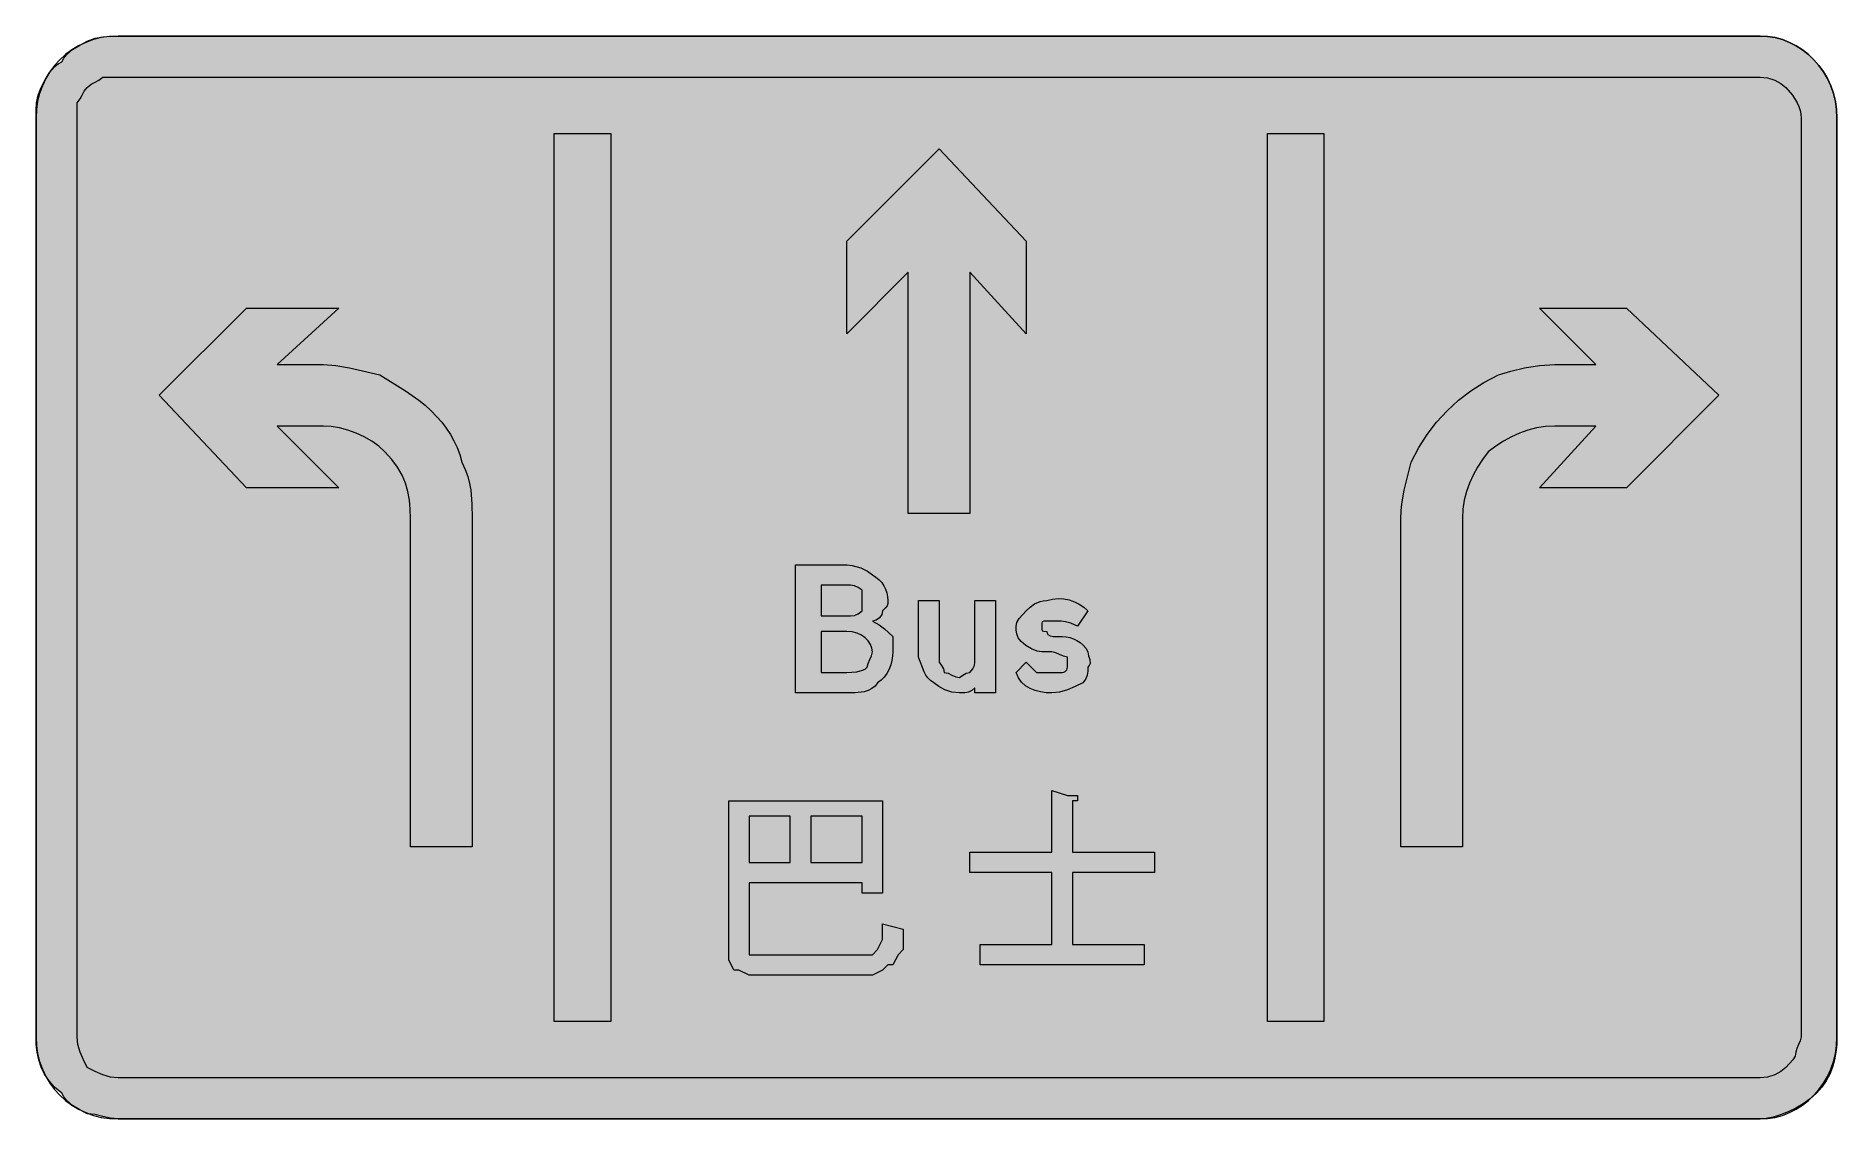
# Model space of a CAD drawing. Header units: metres. Extents: x 72 to 493, y 9 to 263.
import ezdxf

# ---------------------------------------------------------------- set-up
doc = ezdxf.new("R2010")
doc.units = ezdxf.units.M
for name, color, linetype, true_color in [('FILL_BLUE_0000FF', 7, 'Continuous', 0x0000ff), ('FILL_WHITE_FFFFFF', 7, 'Continuous', 0xffffff), ('STROKE_BLUE_0000FF', 7, 'Continuous', 0x0000ff)]:
    doc.layers.add(name, color=color, linetype=linetype, true_color=true_color)

msp = doc.modelspace()

# ---------------------------------------------------------------- hatches: boundary and pattern name
at = {"layer": 'FILL_BLUE_0000FF', "true_color": 0x0000ff}
h = msp.add_hatch(color=7, dxfattribs=at)
h.dxf.hatch_style = 1
h.paths.add_polyline_path([(477.25, 252.75), (478.92, 252.21), (480.36, 251.44), (481.47, 250.56), (483.05, 248.76), (484.17, 246.96), (484.56, 246.06), (484.85, 245.16), (485.01, 244.26), (485.07, 243.36), (485.07, 28.56), (484.88, 27.66), (484.47, 26.76), (484.06, 25.86), (483.87, 24.96), (483.66, 24.06), (483.12, 23.16), (481.47, 21.36), (480.36, 20.48), (478.92, 19.71), (477.25, 19.17), (475.47, 18.96), (91.47, 18.96), (89.67, 19.17), (87.87, 19.71), (86.07, 20.48), (84.27, 21.36), (83.39, 23.16), (82.62, 24.96), (82.08, 26.76), (81.87, 28.56), (81.87, 243.36), (81.87, 246.96), (82.58, 247.86), (83.07, 248.76), (83.56, 249.66), (84.27, 250.56), (85.17, 251.27), (86.07, 251.76), (86.97, 252.25), (87.87, 252.96), (91.47, 252.96), (475.47, 252.96), (477.25, 252.75)])
at = {"layer": 'FILL_WHITE_FFFFFF', "true_color": 0xffffff}
h = msp.add_hatch(color=7, dxfattribs=at)
h.dxf.hatch_style = 1
h.paths.add_polyline_path([(477.25, 262.46), (479, 262.18), (480.7, 261.71), (482.33, 261.08), (483.9, 260.28), (485.38, 259.33), (486.78, 258.24), (488.07, 257.01), (489.25, 255.65), (490.31, 254.18), (491.23, 252.6), (492.01, 250.92), (492.63, 249.14), (493.09, 247.29), (493.37, 245.36), (493.47, 243.36), (493.47, 28.56), (493.41, 26.76), (493.23, 24.98), (492.9, 23.22), (492.42, 21.51), (491.77, 19.85), (490.94, 18.27), (489.91, 16.76), (488.67, 15.36), (487.22, 14.07), (485.6, 12.9), (483.86, 11.88), (482.07, 11.01), (480.28, 10.31), (478.55, 9.79), (476.92, 9.47), (475.47, 9.36), (91.47, 9.36), (89.67, 9.55), (87.87, 9.96), (86.07, 10.37), (84.27, 10.56), (82.49, 11.48), (80.82, 12.51), (79.38, 13.77), (78.77, 14.51), (78.27, 15.36), (76.63, 16.76), (75.31, 18.27), (74.26, 19.85), (73.47, 21.51), (72.9, 23.22), (72.53, 24.98), (72.33, 26.76), (72.27, 28.56), (72.27, 243.36), (72.29, 245.16), (72.42, 246.96), (72.78, 248.76), (73.47, 250.56), (74.39, 252.34), (75.42, 254.01), (76.68, 255.45), (77.42, 256.06), (78.27, 256.56), (78.77, 257.41), (79.38, 258.15), (80.82, 259.41), (82.49, 260.44), (84.27, 261.36), (86.07, 262.05), (87.87, 262.41), (89.67, 262.54), (91.47, 262.56), (475.47, 262.56), (477.25, 262.46)])
h = msp.add_hatch(color=7, dxfattribs=at)
h.dxf.hatch_style = 1
h.paths.add_polyline_path([(206.67, 32.16), (193.47, 32.16), (193.47, 239.76), (206.67, 239.76), (206.67, 32.16)])
h = msp.add_hatch(color=7, dxfattribs=at)
h.dxf.hatch_style = 1
h.paths.add_polyline_path([(290.67, 150.96), (276.27, 150.96), (276.27, 207.36), (261.87, 192.96), (261.87, 214.56), (283.47, 236.16), (303.87, 214.56), (303.87, 192.96), (290.67, 207.36), (290.67, 150.96)])
h = msp.add_hatch(color=7, dxfattribs=at)
h.dxf.hatch_style = 1
h.paths.add_polyline_path([(373.47, 239.76), (373.47, 32.16), (360.27, 32.16), (360.27, 239.76), (373.47, 239.76)])
h = msp.add_hatch(color=7, dxfattribs=at)
h.dxf.hatch_style = 1
h.paths.add_polyline_path([(143.07, 198.96), (128.67, 185.76), (139.47, 185.76), (142.38, 185.55), (145.62, 185.01), (152.67, 183.36), (158.67, 179.61), (161.78, 177.45), (163.27, 176.26), (164.67, 174.96), (167.15, 172.24), (168.21, 170.85), (169.17, 169.41), (170.01, 167.92), (170.75, 166.35), (171.36, 164.71), (171.87, 162.96), (172.66, 161.21), (173.26, 159.55), (173.68, 157.94), (173.97, 156.36), (174.23, 153.17), (174.27, 149.76), (174.27, 72.96), (159.87, 72.96), (159.87, 149.76), (159.81, 151.96), (159.61, 154.05), (159.24, 156.07), (158.67, 158.01), (157.88, 159.9), (156.83, 161.74), (155.51, 163.56), (153.87, 165.36), (152.41, 166.65), (150.78, 167.82), (149, 168.84), (147.12, 169.71), (145.19, 170.41), (143.24, 170.93), (141.32, 171.25), (139.47, 171.36), (128.67, 171.36), (143.07, 156.96), (121.47, 156.96), (101.07, 178.56), (121.47, 198.96), (143.07, 198.96)])
h = msp.add_hatch(color=7, dxfattribs=at)
h.dxf.hatch_style = 1
h.paths.add_polyline_path([(465.87, 178.56), (444.27, 156.96), (423.87, 156.96), (437.07, 171.36), (427.47, 171.36), (425.27, 171.25), (423.18, 170.93), (421.16, 170.41), (419.22, 169.71), (417.33, 168.84), (415.49, 167.82), (413.67, 166.65), (411.87, 165.36), (410.58, 163.56), (409.41, 161.74), (408.39, 159.9), (407.52, 158.01), (406.82, 156.07), (406.3, 154.05), (405.98, 151.96), (405.87, 149.76), (405.87, 72.96), (391.47, 72.96), (391.47, 149.76), (391.52, 151.51), (391.68, 153.17), (392.22, 156.36), (393.87, 162.96), (395.69, 166.35), (397.62, 169.41), (399.78, 172.24), (402.27, 174.96), (404.99, 177.45), (407.82, 179.61), (410.88, 181.54), (414.27, 183.36), (417.18, 184.24), (420.42, 185.01), (423.89, 185.55), (427.47, 185.76), (437.07, 185.76), (423.87, 198.96), (444.27, 198.96), (465.87, 178.56)])
h = msp.add_hatch(color=7, dxfattribs=at)
h.dxf.hatch_style = 1
h.paths.add_polyline_path([(272.67, 122.16), (272.67, 118.56), (272.61, 117.61), (272.45, 116.59), (272.16, 115.54), (271.77, 114.51), (271.26, 113.53), (270.65, 112.65), (269.91, 111.92), (269.07, 111.36), (268.51, 110.57), (267.78, 109.97), (266.9, 109.55), (265.92, 109.26), (263.84, 109), (261.87, 108.96), (249.87, 108.96), (249.87, 138.96), (260.67, 138.96), (261.96, 138.91), (263.15, 138.75), (265.17, 138.21), (266.75, 137.44), (267.87, 136.56), (268.71, 136.06), (269.45, 135.45), (270.06, 134.77), (270.57, 134.01), (270.96, 133.2), (271.25, 132.34), (271.41, 131.46), (271.47, 130.56), (271.45, 129.85), (271.32, 129.36), (270.96, 128.87), (270.27, 128.16), (270.06, 127.28), (269.52, 126.51), (268.75, 125.97), (267.87, 125.76), (269.46, 124.86), (270.72, 123.96), (272.67, 122.16)])
h.paths.add_polyline_path([(263.67, 127.11), (264.57, 127.47), (265.47, 128.16), (265.47, 130.56), (265.47, 132.96), (264.57, 133.65), (263.67, 134.01), (262.77, 134.14), (261.87, 134.16), (255.87, 134.16), (255.87, 126.96), (261.87, 126.96), (262.77, 126.98), (263.67, 127.11)], flags=16)
h.paths.add_polyline_path([(265.58, 114.27), (266.17, 114.56), (266.67, 114.96), (266.86, 115.86), (267.27, 116.76), (267.68, 117.66), (267.87, 118.56), (267.76, 119.46), (267.44, 120.32), (266.92, 121.13), (266.22, 121.86), (265.35, 122.47), (264.33, 122.95), (263.16, 123.25), (261.87, 123.36), (255.87, 123.36), (255.87, 113.76), (261.87, 113.76), (264.27, 113.91), (265.58, 114.27)], flags=16)
h = msp.add_hatch(color=7, dxfattribs=at)
h.dxf.hatch_style = 1
h.paths.add_polyline_path([(308.72, 122.96), (308.88, 122.67), (309.42, 122.31), (310.19, 122.18), (311.07, 122.16), (312.27, 122.16), (313.17, 122.1), (314.05, 121.93), (314.91, 121.65), (315.72, 121.26), (316.48, 120.75), (317.16, 120.13), (317.77, 119.4), (318.27, 118.56), (318.44, 117.66), (318.72, 116.76), (318.78, 115.86), (318.61, 115.41), (318.27, 114.96), (318.25, 114.06), (318.12, 113.16), (317.76, 112.26), (317.07, 111.36), (315.27, 110.48), (313.47, 109.71), (311.67, 109.17), (309.87, 108.96), (308.52, 109.02), (307.21, 109.2), (305.95, 109.53), (304.77, 110.01), (303.71, 110.66), (302.78, 111.49), (302.03, 112.52), (301.47, 113.76), (303.87, 116.16), (306.27, 113.76), (309.87, 113.76), (311.07, 113.76), (312.27, 113.76), (312.67, 113.81), (312.96, 113.95), (313.32, 114.36), (313.47, 114.96), (313.47, 116.16), (313.47, 117.36), (312.57, 117.55), (311.67, 117.96), (310.77, 118.37), (309.87, 118.56), (307.47, 118.56), (306.38, 118.77), (305.07, 119.31), (303.76, 120.08), (302.67, 120.96), (301.98, 121.86), (301.62, 122.76), (301.49, 123.66), (301.47, 124.56), (301.68, 125.46), (302.22, 126.36), (303.87, 128.16), (304.79, 129.04), (305.82, 129.81), (307.08, 130.35), (307.82, 130.51), (308.67, 130.56), (310.02, 130.9), (311.35, 131.03), (312.66, 130.96), (313.92, 130.71), (315.13, 130.29), (316.26, 129.72), (317.32, 129), (318.27, 128.16), (315.87, 124.56), (314.28, 125.25), (313.02, 125.61), (311.99, 125.74), (311.07, 125.76), (308.67, 125.76), (307.98, 125.74), (307.62, 125.61), (307.49, 125.25), (307.47, 124.56), (307.49, 123.87), (307.62, 123.51), (307.98, 123.38), (308.67, 123.36), (308.72, 122.96)])
h = msp.add_hatch(color=7, dxfattribs=at)
h.dxf.hatch_style = 1
h.paths.add_polyline_path([(286.49, 109.17), (284.82, 109.71), (283.38, 110.48), (282.27, 111.36), (281.48, 111.86), (280.86, 112.47), (280.39, 113.15), (280.02, 113.91), (278.67, 117.36), (278.67, 130.56), (283.47, 130.56), (283.47, 116.16), (284.07, 115.41), (284.48, 114.64), (284.67, 113.76), (285.57, 113.57), (286.47, 113.16), (287.37, 112.75), (288.27, 112.56), (289.02, 113.16), (289.79, 113.57), (290.67, 113.76), (291.36, 114.64), (291.72, 115.41), (291.87, 116.16), (291.87, 130.56), (296.67, 130.56), (296.67, 108.96), (291.87, 108.96), (291.87, 110.16), (291.12, 109.56), (290.35, 109.15), (289.47, 108.96), (288.27, 108.96), (286.49, 109.17)])
h = msp.add_hatch(color=7, dxfattribs=at)
h.dxf.hatch_style = 1
h.paths.add_polyline_path([(315.87, 84.96), (315.87, 83.76), (314.67, 83.76), (314.67, 71.76), (333.87, 71.76), (333.87, 66.96), (314.67, 66.96), (314.67, 50.16), (331.47, 50.16), (331.47, 45.36), (293.07, 45.36), (293.07, 50.16), (309.87, 50.16), (309.87, 66.96), (290.67, 66.96), (290.67, 71.76), (309.87, 71.76), (309.87, 86.16), (313.47, 84.96), (315.87, 84.96)])
h = msp.add_hatch(color=7, dxfattribs=at)
h.dxf.hatch_style = 1
h.paths.add_polyline_path([(265.47, 62.16), (265.47, 64.56), (239.07, 64.56), (239.07, 50.16), (239.07, 48.96), (239.07, 47.76), (240.27, 47.76), (241.47, 47.76), (265.47, 47.76), (267.87, 47.76), (269.07, 48.96), (270.27, 51.36), (270.27, 54.96), (275.07, 53.76), (275.07, 51.36), (275.07, 48.96), (273.87, 47.76), (272.67, 45.36), (271.47, 45.36), (270.27, 44.16), (267.87, 42.96), (266.67, 42.96), (239.07, 42.96), (236.67, 44.16), (235.47, 44.16), (234.27, 46.56), (234.27, 48.96), (234.27, 83.76), (270.27, 83.76), (270.27, 62.16), (265.47, 62.16)])
h.paths.add_polyline_path([(239.07, 80.16), (239.07, 69.36), (248.67, 69.36), (248.67, 80.16), (239.07, 80.16)], flags=16)
h.paths.add_polyline_path([(265.47, 80.16), (253.47, 80.16), (253.47, 69.36), (265.47, 69.36), (265.47, 80.16)], flags=16)

# ---------------------------------------------------------------- linework, layer by layer
at = {"layer": 'FILL_BLUE_0000FF', "lineweight": 0, "true_color": 0x0000ff}
msp.add_lwpolyline([(477.25, 252.75), (478.92, 252.21), (480.36, 251.44), (481.47, 250.56), (483.05, 248.76), (484.17, 246.96), (484.56, 246.06), (484.85, 245.16), (485.01, 244.26), (485.07, 243.36), (485.07, 28.56), (484.88, 27.66), (484.47, 26.76), (484.06, 25.86), (483.87, 24.96), (483.66, 24.06), (483.12, 23.16), (481.47, 21.36), (480.36, 20.48), (478.92, 19.71), (477.25, 19.17), (475.47, 18.96), (91.47, 18.96), (89.67, 19.17), (87.87, 19.71), (86.07, 20.48), (84.27, 21.36), (83.39, 23.16), (82.62, 24.96), (82.08, 26.76), (81.87, 28.56), (81.87, 243.36), (81.87, 246.96), (82.58, 247.86), (83.07, 248.76), (83.56, 249.66), (84.27, 250.56), (85.17, 251.27), (86.07, 251.76), (86.97, 252.25), (87.87, 252.96), (91.47, 252.96), (475.47, 252.96)], close=True, dxfattribs=at)
at = {"layer": 'FILL_WHITE_FFFFFF', "lineweight": 0, "true_color": 0xffffff}
for points in [[(477.25, 262.46), (479, 262.18), (480.7, 261.71), (482.33, 261.08), (483.9, 260.28), (485.38, 259.33), (486.78, 258.24), (488.07, 257.01), (489.25, 255.65), (490.31, 254.18), (491.23, 252.6), (492.01, 250.92), (492.63, 249.14), (493.09, 247.29), (493.37, 245.36), (493.47, 243.36), (493.47, 28.56), (493.41, 26.76), (493.23, 24.98), (492.9, 23.22), (492.42, 21.51), (491.77, 19.85), (490.94, 18.27), (489.91, 16.76), (488.67, 15.36), (487.22, 14.07), (485.6, 12.9), (483.86, 11.88), (482.07, 11.01), (480.28, 10.31), (478.55, 9.79), (476.92, 9.47), (475.47, 9.36), (91.47, 9.36), (89.67, 9.55), (87.87, 9.96), (86.07, 10.37), (84.27, 10.56), (82.49, 11.48), (80.82, 12.51), (79.38, 13.77), (78.77, 14.51), (78.27, 15.36), (76.63, 16.76), (75.31, 18.27), (74.26, 19.85), (73.47, 21.51), (72.9, 23.22), (72.53, 24.98), (72.33, 26.76), (72.27, 28.56), (72.27, 243.36), (72.29, 245.16), (72.42, 246.96), (72.78, 248.76), (73.47, 250.56), (74.39, 252.34), (75.42, 254.01), (76.68, 255.45), (77.42, 256.06), (78.27, 256.56), (78.77, 257.41), (79.38, 258.15), (80.82, 259.41), (82.49, 260.44), (84.27, 261.36), (86.07, 262.05), (87.87, 262.41), (89.67, 262.54), (91.47, 262.56), (475.47, 262.56)], [(206.67, 32.16), (193.47, 32.16), (193.47, 239.76), (206.67, 239.76)], [(290.67, 150.96), (276.27, 150.96), (276.27, 207.36), (261.87, 192.96), (261.87, 214.56), (283.47, 236.16), (303.87, 214.56), (303.87, 192.96), (290.67, 207.36)], [(373.47, 239.76), (373.47, 32.16), (360.27, 32.16), (360.27, 239.76)], [(143.07, 198.96), (128.67, 185.76), (139.47, 185.76), (142.38, 185.55), (145.62, 185.01), (152.67, 183.36), (158.67, 179.61), (161.78, 177.45), (163.27, 176.26), (164.67, 174.96), (167.15, 172.24), (168.21, 170.85), (169.17, 169.41), (170.01, 167.92), (170.75, 166.35), (171.36, 164.71), (171.87, 162.96), (172.66, 161.21), (173.26, 159.55), (173.68, 157.94), (173.97, 156.36), (174.23, 153.17), (174.27, 149.76), (174.27, 72.96), (159.87, 72.96), (159.87, 149.76), (159.81, 151.96), (159.61, 154.05), (159.24, 156.07), (158.67, 158.01), (157.88, 159.9), (156.83, 161.74), (155.51, 163.56), (153.87, 165.36), (152.41, 166.65), (150.78, 167.82), (149, 168.84), (147.12, 169.71), (145.19, 170.41), (143.24, 170.93), (141.32, 171.25), (139.47, 171.36), (128.67, 171.36), (143.07, 156.96), (121.47, 156.96), (101.07, 178.56), (121.47, 198.96)], [(465.87, 178.56), (444.27, 156.96), (423.87, 156.96), (437.07, 171.36), (427.47, 171.36), (425.27, 171.25), (423.18, 170.93), (421.16, 170.41), (419.22, 169.71), (417.33, 168.84), (415.49, 167.82), (413.67, 166.65), (411.87, 165.36), (410.58, 163.56), (409.41, 161.74), (408.39, 159.9), (407.52, 158.01), (406.82, 156.07), (406.3, 154.05), (405.98, 151.96), (405.87, 149.76), (405.87, 72.96), (391.47, 72.96), (391.47, 149.76), (391.52, 151.51), (391.68, 153.17), (392.22, 156.36), (393.87, 162.96), (395.69, 166.35), (397.62, 169.41), (399.78, 172.24), (402.27, 174.96), (404.99, 177.45), (407.82, 179.61), (410.88, 181.54), (414.27, 183.36), (417.18, 184.24), (420.42, 185.01), (423.89, 185.55), (427.47, 185.76), (437.07, 185.76), (423.87, 198.96), (444.27, 198.96)], [(272.67, 122.16), (272.67, 118.56), (272.61, 117.61), (272.45, 116.59), (272.16, 115.54), (271.77, 114.51), (271.26, 113.53), (270.65, 112.65), (269.91, 111.92), (269.07, 111.36), (268.51, 110.57), (267.78, 109.97), (266.9, 109.55), (265.92, 109.26), (263.84, 109), (261.87, 108.96), (249.87, 108.96), (249.87, 138.96), (260.67, 138.96), (261.96, 138.91), (263.15, 138.75), (265.17, 138.21), (266.75, 137.44), (267.87, 136.56), (268.71, 136.06), (269.45, 135.45), (270.06, 134.77), (270.57, 134.01), (270.96, 133.2), (271.25, 132.34), (271.41, 131.46), (271.47, 130.56), (271.45, 129.85), (271.32, 129.36), (270.96, 128.87), (270.27, 128.16), (270.06, 127.28), (269.52, 126.51), (268.75, 125.97), (267.87, 125.76), (269.46, 124.86), (270.72, 123.96)], [(263.67, 127.11), (264.57, 127.47), (265.47, 128.16), (265.47, 130.56), (265.47, 132.96), (264.57, 133.65), (263.67, 134.01), (262.77, 134.14), (261.87, 134.16), (255.87, 134.16), (255.87, 126.96), (261.87, 126.96), (262.77, 126.98)], [(308.72, 122.96), (308.88, 122.67), (309.42, 122.31), (310.19, 122.18), (311.07, 122.16), (312.27, 122.16), (313.17, 122.1), (314.05, 121.93), (314.91, 121.65), (315.72, 121.26), (316.48, 120.75), (317.16, 120.13), (317.77, 119.4), (318.27, 118.56), (318.44, 117.66), (318.72, 116.76), (318.78, 115.86), (318.61, 115.41), (318.27, 114.96), (318.25, 114.06), (318.12, 113.16), (317.76, 112.26), (317.07, 111.36), (315.27, 110.48), (313.47, 109.71), (311.67, 109.17), (309.87, 108.96), (308.52, 109.02), (307.21, 109.2), (305.95, 109.53), (304.77, 110.01), (303.71, 110.66), (302.78, 111.49), (302.03, 112.52), (301.47, 113.76), (303.87, 116.16), (306.27, 113.76), (309.87, 113.76), (311.07, 113.76), (312.27, 113.76), (312.67, 113.81), (312.96, 113.95), (313.32, 114.36), (313.47, 114.96), (313.47, 116.16), (313.47, 117.36), (312.57, 117.55), (311.67, 117.96), (310.77, 118.37), (309.87, 118.56), (307.47, 118.56), (306.38, 118.77), (305.07, 119.31), (303.76, 120.08), (302.67, 120.96), (301.98, 121.86), (301.62, 122.76), (301.49, 123.66), (301.47, 124.56), (301.68, 125.46), (302.22, 126.36), (303.87, 128.16), (304.79, 129.04), (305.82, 129.81), (307.08, 130.35), (307.82, 130.51), (308.67, 130.56), (310.02, 130.9), (311.35, 131.03), (312.66, 130.96), (313.92, 130.71), (315.13, 130.29), (316.26, 129.72), (317.32, 129), (318.27, 128.16), (315.87, 124.56), (314.28, 125.25), (313.02, 125.61), (311.99, 125.74), (311.07, 125.76), (308.67, 125.76), (307.98, 125.74), (307.62, 125.61), (307.49, 125.25), (307.47, 124.56), (307.49, 123.87), (307.62, 123.51), (307.98, 123.38), (308.67, 123.36)], [(286.49, 109.17), (284.82, 109.71), (283.38, 110.48), (282.27, 111.36), (281.48, 111.86), (280.86, 112.47), (280.39, 113.15), (280.02, 113.91), (278.67, 117.36), (278.67, 130.56), (283.47, 130.56), (283.47, 116.16), (284.07, 115.41), (284.48, 114.64), (284.67, 113.76), (285.57, 113.57), (286.47, 113.16), (287.37, 112.75), (288.27, 112.56), (289.02, 113.16), (289.79, 113.57), (290.67, 113.76), (291.36, 114.64), (291.72, 115.41), (291.87, 116.16), (291.87, 130.56), (296.67, 130.56), (296.67, 108.96), (291.87, 108.96), (291.87, 110.16), (291.12, 109.56), (290.35, 109.15), (289.47, 108.96), (288.27, 108.96)], [(265.58, 114.27), (266.17, 114.56), (266.67, 114.96), (266.86, 115.86), (267.27, 116.76), (267.68, 117.66), (267.87, 118.56), (267.76, 119.46), (267.44, 120.32), (266.92, 121.13), (266.22, 121.86), (265.35, 122.47), (264.33, 122.95), (263.16, 123.25), (261.87, 123.36), (255.87, 123.36), (255.87, 113.76), (261.87, 113.76), (264.27, 113.91)], [(315.87, 84.96), (315.87, 83.76), (314.67, 83.76), (314.67, 71.76), (333.87, 71.76), (333.87, 66.96), (314.67, 66.96), (314.67, 50.16), (331.47, 50.16), (331.47, 45.36), (293.07, 45.36), (293.07, 50.16), (309.87, 50.16), (309.87, 66.96), (290.67, 66.96), (290.67, 71.76), (309.87, 71.76), (309.87, 86.16), (313.47, 84.96)], [(265.47, 62.16), (265.47, 64.56), (239.07, 64.56), (239.07, 50.16), (239.07, 48.96), (239.07, 47.76), (240.27, 47.76), (241.47, 47.76), (265.47, 47.76), (267.87, 47.76), (269.07, 48.96), (270.27, 51.36), (270.27, 54.96), (275.07, 53.76), (275.07, 51.36), (275.07, 48.96), (273.87, 47.76), (272.67, 45.36), (271.47, 45.36), (270.27, 44.16), (267.87, 42.96), (266.67, 42.96), (239.07, 42.96), (236.67, 44.16), (235.47, 44.16), (234.27, 46.56), (234.27, 48.96), (234.27, 83.76), (270.27, 83.76), (270.27, 62.16)], [(239.07, 80.16), (239.07, 69.36), (248.67, 69.36), (248.67, 80.16)], [(265.47, 80.16), (253.47, 80.16), (253.47, 69.36), (265.47, 69.36)]]:
    msp.add_lwpolyline(points, close=True, dxfattribs=at)
at = {"layer": 'STROKE_BLUE_0000FF', "lineweight": 0, "true_color": 0x0000ff}
msp.add_lwpolyline([(72.27, 243.36), (72.27, 28.56), (72.37, 26.56), (72.65, 24.63), (73.12, 22.78), (73.75, 21), (74.55, 19.32), (75.5, 17.74), (76.59, 16.27), (77.82, 14.91), (79.18, 13.68), (80.65, 12.59), (82.23, 11.64), (83.91, 10.84), (85.69, 10.21), (87.54, 9.74), (89.47, 9.46), (91.47, 9.36), (475.47, 9.36), (477.25, 9.46), (479, 9.74), (480.7, 10.21), (482.33, 10.84), (483.9, 11.64), (485.38, 12.59), (486.78, 13.68), (488.07, 14.91), (489.25, 16.27), (490.31, 17.74), (491.23, 19.32), (492.01, 21), (492.63, 22.78), (493.09, 24.63), (493.37, 26.56), (493.47, 28.56), (493.47, 243.36), (493.37, 245.36), (493.09, 247.29), (492.63, 249.14), (492.01, 250.92), (491.23, 252.6), (490.31, 254.18), (489.25, 255.65), (488.07, 257.01), (486.78, 258.24), (485.38, 259.33), (483.9, 260.28), (482.33, 261.08), (480.7, 261.71), (479, 262.18), (477.25, 262.46), (475.47, 262.56), (91.47, 262.56), (89.47, 262.46), (87.54, 262.18), (85.69, 261.71), (83.91, 261.08), (82.23, 260.28), (80.65, 259.33), (79.18, 258.24), (77.82, 257.01), (76.59, 255.65), (75.5, 254.18), (74.55, 252.6), (73.75, 250.92), (73.12, 249.14), (72.65, 247.29), (72.37, 245.36), (72.27, 243.36)], dxfattribs=at)

doc.saveas('drawing.dxf')
